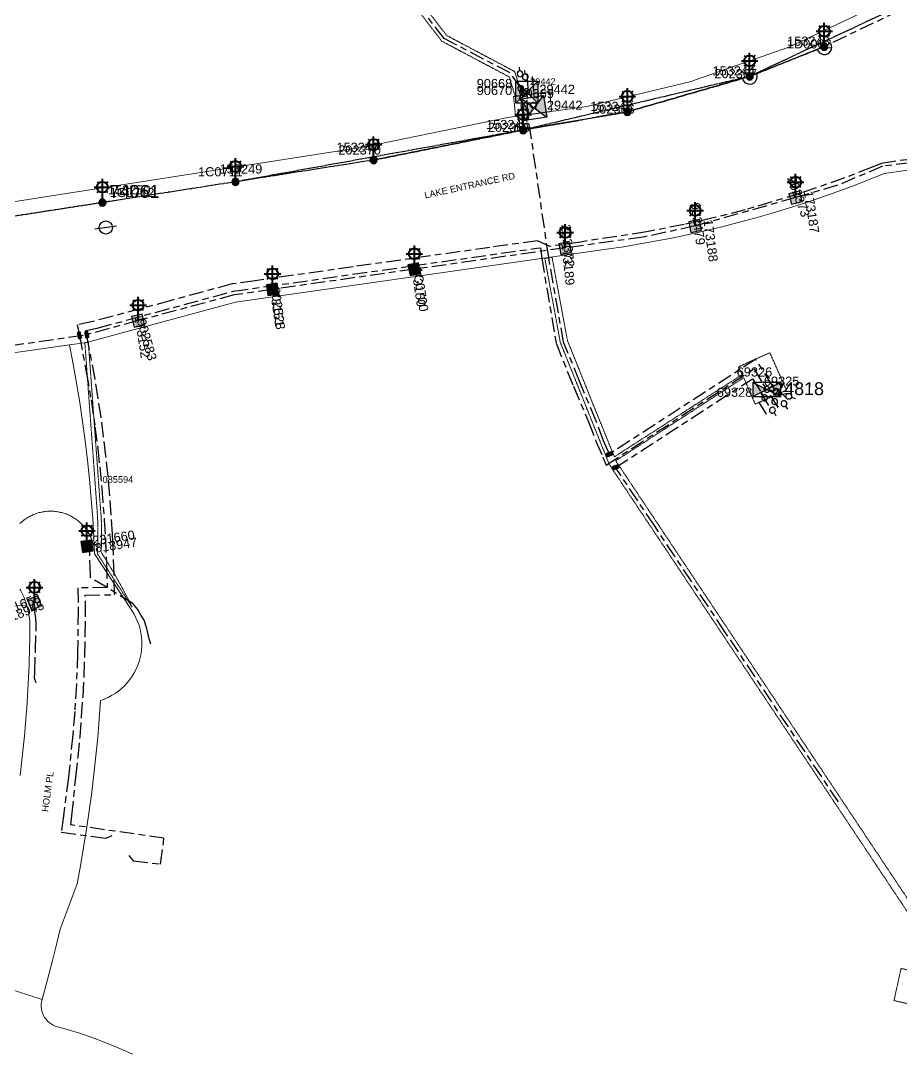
# Model space of a CAD drawing. Header units: metres. Extents: x 299834 to 302538, y 6172833 to 6174390.
# Drawn here: x 301604.3 to 301844.9, y 6173161.6 to 6173442.9 of the extents above; entities that cross this region are included whole.
import ezdxf
from ezdxf.enums import TextEntityAlignment as Align

# ---------------------------------------------------------------- set-up
doc = ezdxf.new("R2010")
doc.units = ezdxf.units.M
for name, pattern in [('Cable Exist OH', [1, 1, 0]), ('Cable Exist UG', [8.2, 4, -1.2, 1.8, -1.2]), ('HIDDEN', [0.375, 0.25, -0.125]), ('HIDDEN2', [0.1875, 0.125, -0.0625])]:
    doc.linetypes.add(name, pattern=pattern)
doc.layers.get('0').update_dxf_attribs({"color": 6})
for name, color, linetype, lineweight in [('Cadastre Land Parcels_SP_EXT', 9, 'Continuous', 5), ('Cadastre Other Property_SP_EXT', 9, 'HIDDEN', 5), ('Cadastre Roads_SP_EXT', 9, 'Continuous', 5)]:
    doc.layers.add(name, color=color, linetype=linetype, lineweight=lineweight)
for name, color, linetype in [('Equip_HV_EXT', 7, 'Continuous'), ('Equip_LV_EXT', 7, 'Continuous'), ('Equip_SP_HV_EXT', 7, 'Continuous'), ('Equip_SP_SL_EXT', 7, 'Continuous'), ('Mains_HV_EXT', 7, 'Continuous'), ('Mains_SL_EXT', 7, 'Continuous'), ('Mains_TR_EXT', 7, 'Continuous'), ('Sub_SP_EXT', 7, 'Continuous'), ('SupportsOH_SP_TR_HV_LV_SL_EXT', 7, 'Continuous'), ('SupportsUG_SP_LV_SL_EXT', 7, 'Continuous')]:
    doc.layers.add(name, color=color, linetype=linetype)
doc.styles.add('COLUMN_LABEL', font='arial.ttf')
doc.styles.add('HVSW_LABEL', font='arial.ttf')
doc.styles.add('iecARIAL', font='arial.ttf', dxfattribs={"height": 2})
doc.styles.add('POLE_LABEL', font='arial.ttf')
doc.styles.get("Standard").update_dxf_attribs({"font": 'arial.ttf'})
doc.styles.add('SWITCH_LABEL', font='arial.ttf', dxfattribs={"height": 2.5})

# ---------------------------------------------------------------- blocks, each defined once
blk = doc.blocks.new('SUB_PADMOUNT_EXT')
for points in [[(0, 0), (-3.84, 1.92), (-3.84, -1.92)], [(0, 0), (3.84, 1.92), (3.84, -1.92)]]:
    blk.add_hatch(color=256).paths.add_polyline_path(points)
for p, q in [((3.84, 1.92), (-3.84, -1.92)), ((-3.84, 1.92), (3.84, -1.92))]:
    blk.add_line(p, q)
blk.add_lwpolyline([(-3.84, -1.92), (3.84, -1.92), (3.84, 1.92), (-3.84, 1.92)], close=True)
for tag, height, flags, p in [('ASSET_NUM', 3.5, 8, (2, 2)), ('STREET_CODE', 0.2, 9, (1.5, 0)), ('CONSTRUCTED_VOLTAGE', 0.2, 9, (1.5, -0.2)), ('OPERATING_VOLTAGE', 0.2, 9, (1.5, -0.6)), ('ORIENTATION', 0.2, 9, (1.5, -0.8)), ('OWNED_BY', 0.2, 9, (1.5, -1)), ('OPERATED_BY', 0.2, 9, (1.5, -1.2)), ('SECONDARY_VOLTAGE', 0.2, 9, (1.5, -1.6)), ('STATE', 0.2, 9, (1.5, -1.8)), ('SUBSTATION_TYPE', 0.2, 9, (1.5, -2.2)), ('NO_PHASES', 0.2, 9, (1.5, -0.4)), ('MAINTAINED_BY', 0.2, 9, (1.5, -1.4)), ('PARENT', 0.2, 9, (1.5, -2)), ('USAGE', 0.2, 9, (1.5, -2.4)), ('LEGEND', 0.2, 9, (1.5, -2.6)), ('LOCATION', 0.2, 9, (1.5, -2.8)), ('STREETNAME', 0.2, 9, (1.5, -3)), ('SUBURB', 0.2, 9, (1.5, -3.2)), ('Z', 0.2, 1, (1.5, -3.6)), ('NOTES', 0.2, 9, (1.5, -3.4))]:
    blk.add_attdef(tag, text='', height=height, dxfattribs=dict(flags=flags)).set_placement(p, align=Align.MIDDLE_LEFT)
blk = doc.blocks.new('COLUMN_EXT')
blk.add_hatch(color=256).paths.add_polyline_path([(-1.49, 1.48), (-1.49, -1.49), (1.48, -1.49), (1.48, 1.48)])
blk.add_lwpolyline([(-1.49, -1.49), (1.48, -1.49), (1.48, 1.48), (-1.49, 1.48)], close=True)
for tag, height, style, flags, p in [('ASSET_NUM', 2.5, 'COLUMN_LABEL', 8, (2, 2)), ('STRUCTURE_PLANT_NUMBER', 0.2, 'POLE_LABEL', 9, (1.81, 0.03)), ('STREET_CODE', 0.2, 'COLUMN_LABEL', 9, (1.81, -0.2))]:
    blk.add_attdef(tag, text='', height=height, dxfattribs=dict(style=style, flags=flags)).set_placement(p, align=Align.MIDDLE_LEFT)
at = {"flags": 1}
blk.add_attdef('Z', (1.81, -2.35), '', height=0.2, dxfattribs=at)
at = {"flags": 9}
for tag, p in [('COLUMN_TYPE', (1.81, -0.4)), ('OWNED_BY', (1.81, -0.6)), ('STATE', (1.81, -0.8)), ('USAGE', (1.81, -1)), ('STREETNAME', (1.81, -1.6)), ('SUBURB', (1.81, -1.8)), ('LEGEND', (1.81, -1.2)), ('LOCATION', (1.81, -1.4)), ('NOTES', (1.81, -2))]:
    blk.add_attdef(tag, text='', height=0.2, dxfattribs=at).set_placement(p, align=Align.MIDDLE_LEFT)
blk = doc.blocks.new('SL_LANTERN_EXT')
at = {"lineweight": 40}
for p, q in [((-1.46, 5.68), (-1.06, 5.28)), ((0, 1.97), (0, 6.47)), ((1.46, 5.68), (1.06, 5.28)), ((-2.25, 4.22), (2.25, 4.22)), ((-1.46, 2.76), (-1.06, 3.16)), ((1.46, 2.76), (1.06, 3.16)), ((0, 0), (0, 2.72))]:
    blk.add_line(p, q, dxfattribs=at)
blk.add_circle((0, 4.22), 1.5, dxfattribs=at)
at = {"style": 'iecARIAL', "flags": 8}
blk.add_attdef('ASSET_NUM', (1.5, 1.5), '', height=2.5, dxfattribs=at)
for tag, p, height, flags in [('OPERATING_VOLTAGE', (0.98, -1.65), 0.2, 9), ('ORIENTATION', (0.98, -1.85), 0.2, 9), ('OWNED_BY', (0.98, -2.05), 0.2, 9), ('STATE', (0.98, -2.25), 0.2, 9), ('CONSTRUCTED_VOLTAGE', (0.98, -0.65), 0.2, 9), ('CONTROL_TYPE', (0.98, -0.85), 0.2, 9), ('LANTERN_PURPOSE', (0.98, -1.05), 0.2, 9), ('LANTERN_TYPE', (0.98, -1.25), 0.2, 9), ('NO_PHASES', (0.98, -1.45), 0.2, 9), ('USAGE', (0.98, -2.45), 0.2, 9), ('CEXIST', (0.98, -2.65), 0.2, 9), ('CNEW', (0.98, -2.85), 0.2, 9), ('LNUMBER', (2.18, -3.25), 2.5, 8), ('CNUMBER', (0.98, -3.05), 0.2, 9), ('CREMOVE', (0.98, -3.25), 0.2, 9), ('CREPLACE', (0.98, -3.45), 0.2, 9), ('LKINGHEIGHT', (0.98, -3.65), 0.2, 9), ('LBRACKET', (0.98, -3.85), 0.2, 9), ('LBRACKETVOCAB', (0.98, -4.05), 0.2, 9), ('LCATEGORY', (0.98, -4.25), 0.2, 9), ('LCHARGE1', (0.98, -4.45), 0.2, 9), ('LCHARGE1PERCENT', (0.98, -4.65), 0.2, 9), ('LCHARGE2', (0.98, -4.85), 0.2, 9), ('LCHARGE2PERCENT', (0.98, -5.05), 0.2, 9), ('LCHARGE3', (0.98, -5.25), 0.2, 9), ('LCHARGE3PERCENT', (0.98, -5.45), 0.2, 9), ('LEXIST', (0.98, -5.65), 0.2, 9), ('LLAMP', (0.98, -5.85), 0.2, 9), ('LLAMPVOCAB', (0.98, -6.05), 0.2, 9), ('LMAST', (0.98, -6.25), 0.2, 9), ('LMASTVOCAB', (0.98, -6.45), 0.2, 9), ('LNEW', (0.98, -6.65), 0.2, 9), ('LANTNUMBER', (0.98, -6.85), 0.2, 9), ('LOUTREACH', (0.98, -7.25), 0.2, 9), ('LOUTREACHVOCAB', (0.98, -7.45), 0.2, 9), ('LRATECODE', (0.98, -7.65), 0.2, 9), ('LREMOVE', (0.98, -7.85), 0.2, 9), ('LREPLACE', (0.98, -8.05), 0.2, 9), ('LTYPE', (0.98, -8.25), 0.2, 9), ('LTYPEVOCAB', (0.98, -8.45), 0.2, 9), ('STREETNAME', (0.98, -9.25), 0.2, 9), ('SUBURB', (0.98, -9.45), 0.2, 1), ('LEGEND', (0.98, -8.65), 0.2, 9), ('LOCATION', (0.98, -8.85), 0.2, 9), ('NOTES', (0.98, -9.05), 0.2, 9)]:
    blk.add_attdef(tag, p, '', height=height, dxfattribs=dict(flags=flags))
blk = doc.blocks.new('POLE_EXT')
blk.add_hatch(color=256).paths.add_polyline_path([(-1, 0, 1), (1, 0, 1)])
blk.add_lwpolyline([(-1, 0, 1), (1, 0, 1)], format="xyb", close=True)
for tag, height, flags, p in [('pNumber', 2.5, 8, (-17.84, 2.07)), ('OWNED_BY', 0.2, 9, (1.35, -0.4)), ('SPECIAL_USE', 0.2, 9, (1.35, -0.8)), ('STATE', 0.2, 9, (1.35, -1)), ('cLV', 0.2, 9, (1.35, -1.4)), ('hDepth', 0.2, 9, (1.35, -1.6)), ('hDia', 0.2, 9, (1.35, -1.8)), ('cHV', 0.2, 9, (1.35, -2)), ('PARENT', 0.2, 9, (1.35, -0.6)), ('USAGE', 0.2, 9, (1.35, -1.2)), ('LBRACKET', 0.2, 9, (1.35, -2.2)), ('LExisting', 0.2, 9, (1.35, -2.4)), ('LANTNUMBER', 0.2, 9, (1.35, -2.6)), ('LOther', 0.2, 9, (1.35, -2.8)), ('cLinedev', 0.2, 9, (1.35, -3.4)), ('pExisting', 0.2, 9, (1.35, -3.8)), ('pFooting', 0.2, 9, (1.35, -4.4)), ('pNew', 0.2, 9, (1.35, -4.6)), ('pRelocate', 0.2, 9, (1.35, -5)), ('pRemove', 0.2, 9, (1.35, -5.2)), ('pReplace', 0.2, 9, (1.35, -5.4)), ('pStay', 0.2, 9, (1.35, -5.6)), ('LRemove', 0.2, 9, (1.35, -3)), ('LEGEND', 0.2, 9, (1.35, -3.2)), ('LOCATION', 0.2, 9, (1.35, -3.6)), ('PFNUMBER', 0.2, 9, (1.35, -4)), ('NEWPFNUMBER', 0.2, 9, (1.35, -4.2)), ('pType', 0.2, 9, (1.35, -5.8)), ('cspan', 0.2, 9, (1.35, -6)), ('STREETNAME', 0.2, 9, (1.35, -6.2)), ('SUBURB', 0.2, 9, (1.35, -6.4)), ('OPERATED_BY', 0.2, 9, (1.36, -7.01)), ('NOTES', 0.2, 9, (1.35, -6.6)), ('MAINTAINED_BY', 0.2, 9, (1.36, -6.81))]:
    blk.add_attdef(tag, text='', height=height, dxfattribs=dict(flags=flags)).set_placement(p, align=Align.MIDDLE_LEFT)
at = {"style": 'POLE_LABEL'}
for tag, height, flags, p in [('ASSET_NUM', 2.5, 8, (2, 2)), ('STRUCTURE_PLANT_NUMBER', 0.2, 9, (1.35, 0.03)), ('STREET_CODE', 0.2, 9, (1.35, -0.2))]:
    blk.add_attdef(tag, text='', height=height, dxfattribs=dict(at, flags=flags)).set_placement(p, align=Align.MIDDLE_LEFT)
at = {"flags": 1}
blk.add_attdef('Z', (1.35, -7.33), '', height=0.2, dxfattribs=at)
blk = doc.blocks.new('HV_STJ_EXT')
h = blk.add_hatch(color=256)
edge = h.paths.add_edge_path()
edge.add_ellipse((-0.59, 0.13), major_axis=(0.226, 0.226), ratio=1, start_angle=45, end_angle=135)
edge.add_line((-0.91, 0.13), (-0.91, -0.13))
edge.add_ellipse((-0.59, -0.13), major_axis=(0.226, 0.226), ratio=1, start_angle=135, end_angle=225)
edge.add_line((-0.59, -0.45), (0.59, -0.45))
edge.add_ellipse((0.59, -0.13), major_axis=(-0.226, 0.226), ratio=1, start_angle=135, end_angle=225)
edge.add_line((0.91, -0.13), (0.91, 0.13))
edge.add_ellipse((0.59, 0.13), major_axis=(-0.226, 0.226), ratio=1, start_angle=225, end_angle=315)
edge.add_line((0.59, 0.45), (-0.59, 0.45))
blk.add_lwpolyline([(-0.91, 0.13), (-0.91, -0.13, 0.414214), (-0.59, -0.45), (0.59, -0.45, 0.414214), (0.91, -0.13), (0.91, 0.13, 0.414214), (0.59, 0.45), (-0.59, 0.45, 0.414214)], format="xyb", close=True)
for tag, flags, p in [('ORIENTATION', 9, (1.5, 0)), ('Z', 1, (1.5, -0.8)), ('USAGE', 9, (1.5, -0.2)), ('LEGEND', 9, (1.5, -0.4)), ('NOTES', 9, (1.5, -0.6))]:
    blk.add_attdef(tag, text='', height=0.2, dxfattribs=dict(flags=flags)).set_placement(p, align=Align.MIDDLE_LEFT)
blk = doc.blocks.new('LV_UG_DFUSE_CLOSED_EXT')
for points in [[(1, 0), (0, 0)], [(5.04, 0.73), (2.16, -0.72)], [(5.05, -0.71), (2.16, 0.72)], [(6.2, 0.01), (7.2, 0.01)]]:
    blk.add_lwpolyline(points)
for centre in [(1.8, 0), (5.4, 0.01)]:
    blk.add_circle(centre, 0.8)
at = {"flags": 9}
for tag, p in [('ACTUAL_STATUS', (0, 0)), ('CONSTRUCTED_VOLTAGE', (0, -0.2)), ('OPERATING_VOLTAGE', (0, -0.6)), ('ORIENTATION', (0, -0.8)), ('STATE', (0, -1)), ('SWITCH_TYPE', (0, -1.2)), ('NO_PHASES', (0, -0.4)), ('USAGE', (0, -1.4)), ('NOTES', (0, -1.6))]:
    blk.add_attdef(tag, text='', height=0.2, dxfattribs=at).set_placement(p, align=Align.MIDDLE_LEFT)
at = {"flags": 1}
blk.add_attdef('Z', (0, 0), '', height=0.2, dxfattribs=at)
blk = doc.blocks.new('HV_ABS_CLOSED_EXT')
blk.add_line((-3, 6.87), (3, 6.87))
blk.add_circle((0, 6.87), 1.8)
at = {"style": 'HVSW_LABEL'}
for tag, height, flags, p in [('ASSET_NUM', 3.5, 8, (2, 2)), ('STREET_CODE', 0.2, 9, (0, -0.2))]:
    blk.add_attdef(tag, text='', height=height, dxfattribs=dict(at, flags=flags)).set_placement(p, align=Align.MIDDLE_LEFT)
at = {"flags": 1}
blk.add_attdef('Z', (0, 0), '', height=0.2, dxfattribs=at)
at = {"flags": 9}
for tag, p in [('ACTUAL_STATUS', (0, -0.4)), ('CONSTRUCTED_VOLTAGE', (0, -0.6)), ('OPERATING_VOLTAGE', (0, -1)), ('ORIENTATION', (0, -1.2)), ('OWNED_BY', (0, -1.4)), ('STATE', (0, -1.6)), ('SWITCH_TYPE', (0, -1.8)), ('STREETNAME', (0, -2.6)), ('SUBURB', (0, -2.8)), ('NO_PHASES', (0, -0.8)), ('USAGE', (0, -2)), ('LEGEND', (0, -2.2)), ('LOCATION', (0, -2.4)), ('NOTES', (0, -3))]:
    blk.add_attdef(tag, text='', height=0.2, dxfattribs=at).set_placement(p, align=Align.MIDDLE_LEFT)
blk = doc.blocks.new('SWG_HOLEC_SU_EXT')
blk.add_line((1.8, -2), (5.8, -2))
for points in [[(1, 0), (0, 0)], [(6.6, 0), (7.6, 0)]]:
    blk.add_lwpolyline(points)
for points in [[(1.8, -0.8, 1), (1.8, 0.8, 1)], [(5.8, -0.8, 1), (5.8, 0.8, 1)]]:
    blk.add_lwpolyline(points, format="xyb", close=True)
at = {"style": 'SWITCH_LABEL', "flags": 8}
blk.add_attdef('ASSET_NUM', text='', height=2.5, rotation=179.9544, dxfattribs=at).set_placement((-2.4, 0), align=Align.MIDDLE_LEFT)
at = {"flags": 1}
blk.add_attdef('Z', (0, 0), '', height=0.2, dxfattribs=at)
at = {"flags": 9}
for tag, p in [('ACTUAL_STATUS', (0, -0.4)), ('CONSTRUCTED_VOLTAGE', (0, -0.6)), ('OPERATING_VOLTAGE', (0, -1)), ('ORIENTATION', (0, -1.2)), ('OWNED_BY', (0, -1.4)), ('STATE', (0, -1.8)), ('SWITCH_TYPE', (0, -2)), ('STREETNAME', (0, -2.6)), ('SUBURB', (0, -2.8)), ('NO_PHASES', (0, -0.8)), ('PARENT', (0, -1.6)), ('USAGE', (0, -2.2)), ('LOCATION', (0, -2.4)), ('NOTES', (0, -3))]:
    blk.add_attdef(tag, text='', height=0.2, dxfattribs=at).set_placement(p, align=Align.MIDDLE_LEFT)
at = {"style": 'SWITCH_LABEL', "flags": 9}
blk.add_attdef('STREET_CODE', text='', height=0.2, dxfattribs=at).set_placement((0, -0.2), align=Align.MIDDLE_LEFT)
blk = doc.blocks.new('SWITCHING_STATION_EXT')
blk.add_hatch(color=256).paths.add_polyline_path([(-3, 3), (-3, -3), (0, 0)])
h = blk.add_hatch(color=256)
h.paths.add_polyline_path([(0, 0), (3, -3), (3, 3)])
h.paths.add_polyline_path([(3.59, -1.15), (4.63, -1.15), (4.63, -0.85), (3.59, -0.85)], flags=9)
h.paths.add_polyline_path([(3.59, -0.95), (4.83, -0.95), (4.83, -0.65), (3.59, -0.65)], flags=9)
h.paths.add_polyline_path([(3.59, -0.75), (4.63, -0.75), (4.63, -0.45), (3.59, -0.45)], flags=9)
h.paths.add_polyline_path([(3.59, -0.55), (4.83, -0.55), (4.83, -0.25), (3.59, -0.25)], flags=9)
h.paths.add_polyline_path([(3.59, -0.35), (5.69, -0.35), (5.69, -0.05), (3.59, -0.05)], flags=9)
for p, q in [((-3, 3), (3, -3)), ((-3, -3), (3, 3)), ((-2.4, 2.33), (-2.4, 2.33, 0)), ((2.33, 2.33), (2.33, 2.33, 0))]:
    blk.add_line(p, q)
blk.add_lwpolyline([(-3, 3), (3, 3), (3, -3), (-3, -3)], close=True)
for tag, height, flags, p in [('ASSET_NUM', 2.5, 8, (3.46, 2)), ('STREET_CODE', 0.2, 9, (1.5, 0)), ('CONSTRUCTED_VOLTAGE', 0.2, 9, (1.5, -0.2)), ('OPERATING_VOLTAGE', 0.2, 9, (1.5, -0.6)), ('OPERATED_BY', 0.2, 9, (1.5, -0.8)), ('ORIENTATION', 0.2, 9, (1.5, -1.2)), ('OWNED_BY', 0.2, 9, (1.5, -1.4)), ('STATE', 0.2, 9, (1.5, -1.6)), ('SITE_TYPE', 0.2, 9, (1.5, -2.6)), ('STREETNAME', 0.2, 9, (1.5, -2.8)), ('NO_PHASES', 0.2, 9, (1.5, -0.4)), ('MAINTAINED_BY', 0.2, 9, (1.5, -1)), ('PARENT', 0.2, 9, (1.5, -1.8)), ('USAGE', 0.2, 9, (1.5, -2)), ('LEGEND', 0.2, 9, (1.5, -2.2)), ('LOCATION', 0.2, 9, (1.5, -2.4)), ('SUBURB', 0.2, 9, (1.5, -3)), ('Z', 0.2, 1, (1.5, -3.4)), ('NOTES', 0.2, 9, (1.5, -3.2))]:
    blk.add_attdef(tag, text='', height=height, dxfattribs=dict(flags=flags)).set_placement(p, align=Align.MIDDLE_LEFT)

msp = doc.modelspace()

# ---------------------------------------------------------------- linework, layer by layer
at = {"layer": 'Cadastre Land Parcels_SP_EXT', "linetype": 'Continuous'}
for points in [[(301590, 6173391.53), (301698.33, 6173408.4), (301698.33, 6173408.4), (301737.41, 6173416.44), (301758.96, 6173419.45), (301787.1, 6173426.18), (301814.2, 6173435.67), (301840.04, 6173447.83), (301865.27, 6173461.06), (301888.65, 6173477.45), (301910.9, 6173495.41), (301947.76, 6173529.82), (301948.05, 6173530.09), (301967.68, 6173544.52), (301979.56, 6173553.21), (301989.82, 6173563.17), (301935.21, 6173601.76), (301778.58, 6173712.27), (301663.17, 6173686.83), (301644.78, 6173682.68), (301622.26, 6173677.6), (301599.79, 6173672.53)], [(301860.97, 6173404.07), (301840.23, 6173401.12), (301835.94, 6173399.39), (301831.61, 6173397.72), (301827.26, 6173396.11), (301822.89, 6173394.57), (301818.5, 6173393.09), (301814.09, 6173391.68), (301809.66, 6173390.34), (301805.2, 6173389.05), (301800.73, 6173387.84), (301796.24, 6173386.68), (301791.74, 6173385.6), (301787.22, 6173384.58), (301782.68, 6173383.62), (301778.13, 6173382.74), (301773.57, 6173381.91), (301769, 6173381.16), (301764.42, 6173380.48), (301662.98, 6173366.05), (301622.31, 6173354.98), (301617.7, 6173354.32), (301618.7, 6173349.1), (301619.62, 6173343.87), (301620.47, 6173338.63), (301621.25, 6173333.38), (301621.96, 6173328.11), (301622.58, 6173322.83), (301623.14, 6173317.55), (301623.62, 6173312.25), (301624.03, 6173306.95), (301624.36, 6173301.65), (301624.53, 6173297.24), (301634.74, 6173281.75), (301635.32, 6173280.8), (301635.83, 6173279.82), (301636.28, 6173278.79), (301636.66, 6173277.75), (301636.96, 6173276.67), (301637.19, 6173275.58), (301637.34, 6173274.48), (301637.43, 6173273.37), (301637.43, 6173272.25), (301637.36, 6173271.14), (301637.21, 6173270.04), (301636.99, 6173268.94), (301636.69, 6173267.87), (301636.32, 6173266.82), (301635.88, 6173265.79), (301635.37, 6173264.8), (301634.79, 6173263.85), (301634.16, 6173262.93), (301633.46, 6173262.07), (301632.7, 6173261.25), (301631.89, 6173260.48), (301631.03, 6173259.78), (301630.12, 6173259.13), (301629.17, 6173258.54), (301628.19, 6173258.03), (301627.17, 6173257.58), (301626.12, 6173257.2), (301625.78, 6173252.16), (301625.37, 6173247.12), (301624.89, 6173242.1), (301624.36, 6173237.08), (301623.75, 6173232.06), (301623.07, 6173227.05), (301622.34, 6173222.05), (301621.53, 6173217.06), (301620.65, 6173212.09), (301619.72, 6173207.12), (301615.15, 6173194.74), (301614.25, 6173190.93), (301612.96, 6173185.78), (301611.6, 6173180.64), (301610.17, 6173175.52), (301610.02, 6173174.9), (301609.95, 6173174.27), (301609.94, 6173173.64), (301610, 6173173.01), (301610.12, 6173172.38), (301610.31, 6173171.78), (301610.56, 6173171.19), (301610.87, 6173170.64), (301611.25, 6173170.13), (301611.67, 6173169.65), (301612.14, 6173169.22), (301612.65, 6173168.85), (301613.19, 6173168.53), (301613.77, 6173168.27), (301614.38, 6173168.07), (301617.38, 6173167.22), (301620.36, 6173166.3), (301623.33, 6173165.3), (301626.27, 6173164.24), (301629.18, 6173163.1), (301632.07, 6173161.89), (301634.92, 6173160.62)], [(301604.09, 6173305.51), (301604.32, 6173305.72), (301604.55, 6173305.93), (301604.78, 6173306.13), (301605.02, 6173306.32), (301605.27, 6173306.51), (301605.52, 6173306.69), (301605.77, 6173306.87), (301606.03, 6173307.04), (301606.29, 6173307.2), (301606.56, 6173307.36), (301606.83, 6173307.5), (301607.11, 6173307.65), (301607.39, 6173307.78), (301607.67, 6173307.91), (301607.95, 6173308.03), (301608.24, 6173308.14), (301608.53, 6173308.25), (301608.82, 6173308.34), (301609.12, 6173308.43), (301609.42, 6173308.52), (301609.72, 6173308.59), (301610.02, 6173308.66), (301610.32, 6173308.72), (301610.63, 6173308.77), (301610.93, 6173308.81), (301611.24, 6173308.85), (301611.55, 6173308.88), (301611.86, 6173308.9), (301612.17, 6173308.91), (301612.48, 6173308.92), (301612.79, 6173308.91), (301613.1, 6173308.9), (301613.4, 6173308.88), (301613.71, 6173308.85), (301614.02, 6173308.82), (301614.33, 6173308.78), (301614.63, 6173308.72), (301614.93, 6173308.66), (301615.24, 6173308.6), (301615.54, 6173308.52), (301615.83, 6173308.44), (301616.13, 6173308.35), (301616.42, 6173308.25), (301616.72, 6173308.15), (301617, 6173308.04), (301617.29, 6173307.92), (301617.57, 6173307.79), (301617.85, 6173307.66), (301618.12, 6173307.52), (301618.4, 6173307.37), (301618.66, 6173307.21), (301618.93, 6173307.05), (301619.19, 6173306.88), (301619.44, 6173306.71), (301619.69, 6173306.52), (301619.94, 6173306.34), (301620.18, 6173306.14), (301620.41, 6173305.94), (301620.64, 6173305.74), (301620.87, 6173305.52), (301621.09, 6173305.31), (301621.3, 6173305.08), (301621.51, 6173304.85), (301621.71, 6173304.62), (301621.91, 6173304.38), (301622.1, 6173304.13), (301622.28, 6173303.89), (301622.46, 6173303.63), (301622.63, 6173303.37), (301622.79, 6173303.11), (301622.95, 6173302.84), (301623.1, 6173302.57), (301623.24, 6173302.3), (301623.38, 6173302.02), (301623.51, 6173301.74), (301623.63, 6173301.46), (301623.74, 6173301.17), (301623.85, 6173300.88), (301623.95, 6173300.58), (301624.04, 6173300.29), (301624.12, 6173299.99), (301624.2, 6173299.69), (301624.27, 6173299.39), (301624.33, 6173299.09), (301624.38, 6173298.78), (301624.43, 6173298.48), (301624.46, 6173298.17), (301624.49, 6173297.86), (301624.53, 6173297.24), (301624.36, 6173301.65), (301624.03, 6173306.95), (301623.62, 6173312.25), (301623.14, 6173317.55), (301622.58, 6173322.83), (301621.96, 6173328.11), (301621.25, 6173333.38), (301620.47, 6173338.63), (301619.62, 6173343.87), (301618.7, 6173349.1), (301618.7, 6173349.1), (301617.7, 6173354.32), (301561.28, 6173346.36)], [(301545.66, 6173279.42), (301606, 6173283.2), (301605.88, 6173283.58), (301605.76, 6173283.97), (301605.62, 6173284.35), (301605.48, 6173284.73), (301605.34, 6173285.1), (301605.18, 6173285.48), (301605.02, 6173285.85), (301604.86, 6173286.22), (301604.68, 6173286.58), (301604.5, 6173286.94), (301604.31, 6173287.3), (301604.12, 6173287.65)], [(301604.18, 6173236.73), (301604.39, 6173238.4), (301604.58, 6173240.07), (301604.76, 6173241.74), (301604.94, 6173243.41), (301605.11, 6173245.08), (301605.27, 6173246.76), (301605.43, 6173248.43), (301605.57, 6173250.1), (301605.71, 6173251.78), (301605.84, 6173253.45), (301605.97, 6173255.13), (301606.08, 6173256.81), (301606.19, 6173258.48), (301606.29, 6173260.16), (301606.38, 6173261.84), (301606.47, 6173263.52), (301606.54, 6173265.2), (301606.61, 6173266.88), (301606.67, 6173268.56), (301606.73, 6173270.23), (301606.77, 6173271.91), (301606.81, 6173273.59), (301606.84, 6173275.27), (301606.86, 6173276.96), (301606.86, 6173277.35), (301606.85, 6173277.75), (301606.84, 6173278.14), (301606.82, 6173278.54), (301606.79, 6173278.93), (301606.75, 6173279.32), (301606.71, 6173279.72), (301606.66, 6173280.11), (301606.6, 6173280.5), (301606.54, 6173280.89), (301606.47, 6173281.28), (301606.39, 6173281.66), (301606.3, 6173282.05), (301606.21, 6173282.43), (301606.1, 6173282.82), (301606, 6173283.2), (301545.66, 6173279.42)]]:
    msp.add_lwpolyline(points, dxfattribs=at)
at = {"layer": 'Cadastre Other Property_SP_EXT', "linetype": 'HIDDEN2'}
for points in [[(301714.55, 6173576.7), (301712.62, 6173577.17), (301711.82, 6173569.33), (301707.93, 6173555.19), (301697.54, 6173503.89), (301679.81, 6173491.33), (301679.56, 6173488.6), (301719.43, 6173437.27), (301737.83, 6173427.52), (301739.41, 6173422.3), (301741.43, 6173422.49), (301739.27, 6173429.01), (301720.75, 6173438.83), (301681.63, 6173489.19), (301681.73, 6173490.23), (301699.35, 6173502.71), (301709.87, 6173554.73), (301713.83, 6173569.05), (301714.55, 6173576.7)], [(301739.55, 6173416.74), (301749.39, 6173418.12), (301748.9, 6173423.52), (301738.99, 6173422.15), (301739.55, 6173416.74)]]:
    msp.add_lwpolyline(points, close=True, dxfattribs=at)
for points in [[(301861.91, 6173180.11), (301766.9, 6173322.69), (301801.86, 6173345.38), (301804.99, 6173338.15), (301813.56, 6173341.95), (301809.01, 6173352.18), (301800.45, 6173348.38), (301801.41, 6173346.2), (301766.53, 6173323.77), (301760.89, 6173337.65), (301753.7, 6173355.56), (301749.53, 6173378.1), (301749.51, 6173378.3), (301747.53, 6173377.96), (301751.75, 6173355.05), (301765.15, 6173321.66), (301859.76, 6173179.72)], [(301848.72, 6173183.15), (301844.85, 6173184), (301842.92, 6173175.23), (301847.02, 6173174.33)]]:
    msp.add_lwpolyline(points, dxfattribs=at)
msp.add_lwpolyline([(301622.8, 6173355.14), (301622.49, 6173355.05), (301621.86, 6173354.96), (301625.22, 6173309.03), (301625.22, 6173309.03, -0.034662), (301625.27, 6173297.31), (301625.27, 6173297.31), (301634.79, 6173282.68), (301634.79, 6173282.68, 0.028608), (301626.3, 6173297.73), (301626.3, 6173297.73, 0.038095), (301626.13, 6173309.72), (301626.13, 6173309.72), (301622.8, 6173355.14)], format="xyb", close=True, dxfattribs=at)
at = {"layer": 'Cadastre Roads_SP_EXT', "linetype": 'Continuous'}
for points in [[(301967.68, 6173544.52), (301948.05, 6173530.09), (301947.76, 6173529.82), (301910.9, 6173495.41), (301888.65, 6173477.45), (301865.27, 6173461.06), (301840.04, 6173447.83), (301814.2, 6173435.67), (301787.1, 6173426.18), (301758.96, 6173419.45), (301737.41, 6173416.44), (301698.33, 6173408.4), (301590, 6173391.53)], [(301561.28, 6173346.36), (301617.7, 6173354.32), (301622.31, 6173354.98), (301662.98, 6173366.05), (301764.42, 6173380.48), (301769, 6173381.16), (301773.57, 6173381.91), (301778.13, 6173382.74), (301782.68, 6173383.62), (301787.22, 6173384.58), (301791.74, 6173385.6), (301796.24, 6173386.68), (301800.73, 6173387.84), (301805.2, 6173389.05), (301809.66, 6173390.34), (301814.09, 6173391.68), (301818.5, 6173393.09), (301822.89, 6173394.57), (301827.26, 6173396.11), (301831.61, 6173397.72), (301835.94, 6173399.39), (301840.23, 6173401.12), (301860.97, 6173404.07)], [(301600.13, 6173178.79), (301610.17, 6173175.52), (301611.6, 6173180.64), (301611.6, 6173180.64), (301612.96, 6173185.78), (301614.25, 6173190.93), (301615.15, 6173194.74), (301619.72, 6173207.12), (301620.65, 6173212.09), (301621.53, 6173217.06), (301622.34, 6173222.05), (301623.07, 6173227.05), (301623.75, 6173232.06), (301624.36, 6173237.08), (301624.89, 6173242.1), (301625.37, 6173247.12), (301625.78, 6173252.16), (301626.12, 6173257.2), (301627.17, 6173257.58), (301628.19, 6173258.03), (301629.17, 6173258.54), (301630.12, 6173259.13), (301631.03, 6173259.78), (301631.89, 6173260.48), (301632.7, 6173261.25), (301633.46, 6173262.07), (301634.16, 6173262.93), (301634.79, 6173263.85), (301635.37, 6173264.8), (301635.88, 6173265.79), (301636.32, 6173266.82), (301636.69, 6173267.87), (301636.99, 6173268.94), (301637.21, 6173270.04), (301637.36, 6173271.14), (301637.43, 6173272.25), (301637.43, 6173273.37), (301637.34, 6173274.48), (301637.19, 6173275.58), (301636.96, 6173276.67), (301636.66, 6173277.75), (301636.28, 6173278.79), (301635.83, 6173279.82), (301635.32, 6173280.8), (301634.74, 6173281.75), (301624.53, 6173297.24), (301624.49, 6173297.86), (301624.46, 6173298.17), (301624.43, 6173298.48), (301624.38, 6173298.78), (301624.33, 6173299.09), (301624.27, 6173299.39), (301624.2, 6173299.69), (301624.12, 6173299.99), (301624.04, 6173300.29), (301623.95, 6173300.58), (301623.85, 6173300.88), (301623.74, 6173301.17), (301623.63, 6173301.46), (301623.51, 6173301.74), (301623.38, 6173302.02), (301623.24, 6173302.3), (301623.1, 6173302.57), (301622.95, 6173302.84), (301622.79, 6173303.11), (301622.63, 6173303.37), (301622.46, 6173303.63), (301622.28, 6173303.89), (301622.1, 6173304.13), (301621.91, 6173304.38), (301621.71, 6173304.62), (301621.51, 6173304.85), (301621.3, 6173305.08), (301621.09, 6173305.31), (301620.87, 6173305.52), (301620.64, 6173305.74), (301620.41, 6173305.94), (301620.18, 6173306.14), (301619.94, 6173306.34), (301619.69, 6173306.52), (301619.44, 6173306.71), (301619.19, 6173306.88), (301618.93, 6173307.05), (301618.66, 6173307.21), (301618.4, 6173307.37), (301618.12, 6173307.52), (301617.85, 6173307.66), (301617.57, 6173307.79), (301617.29, 6173307.92), (301617, 6173308.04), (301616.72, 6173308.15), (301616.42, 6173308.25), (301616.13, 6173308.35), (301615.83, 6173308.44), (301615.54, 6173308.52), (301615.24, 6173308.6), (301614.93, 6173308.66), (301614.63, 6173308.72), (301614.33, 6173308.78), (301614.02, 6173308.82), (301613.71, 6173308.85), (301613.4, 6173308.88), (301613.1, 6173308.9), (301612.79, 6173308.91), (301612.48, 6173308.92), (301612.17, 6173308.91), (301611.86, 6173308.9), (301611.55, 6173308.88), (301611.24, 6173308.85), (301610.93, 6173308.81), (301610.63, 6173308.77), (301610.32, 6173308.72), (301610.02, 6173308.66), (301609.72, 6173308.59), (301609.42, 6173308.52), (301609.12, 6173308.43), (301608.82, 6173308.34), (301608.53, 6173308.25), (301608.24, 6173308.14), (301607.95, 6173308.03), (301607.67, 6173307.91), (301607.39, 6173307.78), (301607.11, 6173307.65), (301606.83, 6173307.5), (301606.56, 6173307.36), (301606.29, 6173307.2), (301606.03, 6173307.04), (301605.77, 6173306.87), (301605.52, 6173306.69), (301605.27, 6173306.51), (301605.02, 6173306.32), (301604.78, 6173306.13), (301604.55, 6173305.93), (301604.32, 6173305.72), (301604.09, 6173305.51)], [(301604.12, 6173287.65), (301604.31, 6173287.3), (301604.5, 6173286.94), (301604.68, 6173286.58), (301604.86, 6173286.22), (301605.02, 6173285.85), (301605.18, 6173285.48), (301605.34, 6173285.1), (301605.48, 6173284.73), (301605.62, 6173284.35), (301605.76, 6173283.97), (301605.88, 6173283.58), (301606, 6173283.2), (301606.1, 6173282.82), (301606.21, 6173282.43), (301606.3, 6173282.05), (301606.39, 6173281.66), (301606.47, 6173281.28), (301606.54, 6173280.89), (301606.6, 6173280.5), (301606.66, 6173280.11), (301606.71, 6173279.72), (301606.75, 6173279.32), (301606.79, 6173278.93), (301606.82, 6173278.54), (301606.84, 6173278.14), (301606.85, 6173277.75), (301606.86, 6173277.35), (301606.86, 6173276.96), (301606.84, 6173275.27), (301606.81, 6173273.59), (301606.77, 6173271.91), (301606.73, 6173270.23), (301606.67, 6173268.56), (301606.61, 6173266.88), (301606.54, 6173265.2), (301606.47, 6173263.52), (301606.38, 6173261.84), (301606.29, 6173260.16), (301606.19, 6173258.48), (301606.08, 6173256.81), (301605.97, 6173255.13), (301605.84, 6173253.45), (301605.71, 6173251.78), (301605.57, 6173250.1), (301605.43, 6173248.43), (301605.27, 6173246.76), (301605.11, 6173245.08), (301604.94, 6173243.41), (301604.76, 6173241.74), (301604.58, 6173240.07), (301604.39, 6173238.4), (301604.18, 6173236.73)]]:
    msp.add_lwpolyline(points, dxfattribs=at)
at = {"layer": 'Mains_HV_EXT', "linetype": 'Cable Exist UG'}
for points in [[(301742.6, 6173423.42), (301741.02, 6173424.47), (301738.03, 6173428.62), (301720.02, 6173438.04), (301680.69, 6173488.62), (301680.94, 6173490.88), (301698.42, 6173503.23), (301708.87, 6173554.92), (301712.74, 6173569.18), (301713.59, 6173576.92), (301714.44, 6173579.58), (301714.31, 6173581.91), (301713.84, 6173583.95), (301715.03, 6173589.47), (301718.62, 6173590.3), (301718.67, 6173595.44), (301716.86, 6173595.55)], [(301844.62, 6173445.72), (301823.87, 6173435.8)], [(301741.61, 6173413.03), (301740.87, 6173422.59), (301742.59, 6173423.4)], [(301765.21, 6173324.5), (301763.59, 6173328.15), (301761.55, 6173333.53), (301757.02, 6173344.4), (301752.66, 6173355.04), (301748.59, 6173378.19), (301742.91, 6173417.24), (301742.6, 6173423.4)], [(301874.77, 6173421.17), (301859.68, 6173406.82), (301839.51, 6173403.92), (301836.97, 6173402.88), (301829.41, 6173399.93), (301817.44, 6173395.76), (301802.27, 6173391.22), (301792.83, 6173388.83), (301785.64, 6173387.22), (301775.32, 6173385.2), (301757.3, 6173382.44), (301748.92, 6173381.25), (301745.55, 6173382.79), (301732.52, 6173380.95), (301695.13, 6173375.66), (301668.39, 6173371.87), (301662.11, 6173370.99), (301645.4, 6173366.45), (301624.15, 6173360.73), (301619.79, 6173359.82), (301620.38, 6173356.87)], [(301622.37, 6173357.15), (301622.16, 6173358.24), (301622.16, 6173358.24), (301625.26, 6173358.91), (301662.51, 6173369.02), (301745.31, 6173380.74), (301746.34, 6173380.89), (301746.34, 6173380.89), (301746.68, 6173378.01), (301750.61, 6173354.77), (301755.34, 6173343.02), (301759.45, 6173333.29), (301761.48, 6173328.07), (301763.39, 6173323.68), (301764.27, 6173321.52), (301804.71, 6173347.8), (301808.02, 6173342.12)], [(301620.38, 6173356.92), (301622.25, 6173346.98), (301623.56, 6173339.34), (301624.62, 6173331.96), (301625.37, 6173326.12), (301625.93, 6173321.06), (301626.51, 6173315.16), (301627.17, 6173306.59), (301627.46, 6173301.64), (301627.78, 6173294.44), (301627.96, 6173288.07), (301619.97, 6173287.95), (301620.01, 6173281.87), (301619.88, 6173270.02), (301619.54, 6173261.68), (301619.09, 6173254.23), (301618.59, 6173247.8), (301617.36, 6173236.24), (301615.99, 6173225.7), (301615.39, 6173221.23), (301627.61, 6173219.57), (301629.32, 6173220.37)], [(301633.92, 6173214.85), (301635.1, 6173213.43), (301642.54, 6173212.54), (301643.46, 6173219.57), (301618.02, 6173223.24), (301618.33, 6173225.74), (301618.33, 6173225.74), (301619.4, 6173236.18), (301620.01, 6173241.69), (301620.54, 6173247.2), (301620.99, 6173252.73), (301621.36, 6173258.26), (301621.65, 6173263.79), (301621.86, 6173269.33), (301621.98, 6173274.87), (301622.02, 6173280.42), (301621.99, 6173285.98), (301621.99, 6173285.98), (301629.98, 6173286.11), (301629.86, 6173291.71), (301629.68, 6173297.34), (301629.63, 6173298.55), (301629.62, 6173298.65), (301629.41, 6173302.62), (301629.09, 6173307.88), (301628.69, 6173313.15), (301628.22, 6173318.42), (301627.63, 6173324.01), (301627, 6173329.26), (301626.3, 6173334.5), (301625.52, 6173339.72), (301624.67, 6173344.94), (301622.5, 6173356.49), (301622.37, 6173357.15)], [(301808.2, 6173342.15), (301809.77, 6173343.18), (301805.18, 6173350.42), (301765.21, 6173324.5)], [(301766.84, 6173320.89), (301804.26, 6173345.09), (301806.61, 6173341.4), (301808.39, 6173342.18)], [(301827.73, 6173229.52), (301796.75, 6173275.99), (301777.45, 6173304.96), (301766.84, 6173320.89)]]:
    msp.add_lwpolyline(points, dxfattribs=at)
at = {"layer": 'Mains_HV_EXT', "linetype": 'Continuous'}
for points in [[(301821.99, 6173435.06, 1.096448), (301825.68, 6173436.67)], [(301801.53, 6173427.12, 1.101864), (301805.38, 6173428.44)], [(301741.41, 6173414.96, 0.430877), (301739.27, 6173412.56)]]:
    msp.add_lwpolyline(points, format="xyb", dxfattribs=at)
at = {"layer": 'Mains_HV_EXT', "linetype": 'Cable Exist OH'}
for points in [[(301823.87, 6173435.8), (301803.49, 6173427.68)], [(301803.49, 6173427.68), (301770.09, 6173418), (301741.61, 6173413.03)], [(301741.61, 6173413.03), (301700.75, 6173404.82), (301663.01, 6173398.87), (301626.65, 6173393.2)], [(301626.65, 6173393.2), (301593.39, 6173388.04), (301538.29, 6173379.29), (301489.64, 6173372.16)]]:
    msp.add_lwpolyline(points, dxfattribs=at)
at = {"layer": 'Mains_SL_EXT', "linetype": 'Cable Exist OH'}
for points in [[(301803.49, 6173427.68), (301823.87, 6173435.8)], [(301770.09, 6173418), (301803.49, 6173427.68)], [(301741.61, 6173413.03), (301770.09, 6173418)], [(301700.75, 6173404.82), (301741.61, 6173413.03)], [(301700.75, 6173404.82), (301663.01, 6173398.87)], [(301663.01, 6173398.87), (301626.65, 6173393.2)], [(301626.65, 6173393.2), (301593.39, 6173388.04)]]:
    msp.add_lwpolyline(points, dxfattribs=at)
at = {"layer": 'Mains_SL_EXT', "linetype": 'Cable Exist UG'}
for points in [[(301847.52, 6173404.06), (301839.81, 6173403.12), (301827.53, 6173397.92), (301816.03, 6173394.57)], [(301816.03, 6173394.57), (301788.6, 6173386.83)], [(301788.6, 6173386.83), (301774.37, 6173383.76), (301753.08, 6173380.83)], [(301753.08, 6173380.83), (301711.88, 6173375)], [(301711.88, 6173375), (301673.14, 6173369.51)], [(301673.14, 6173369.51), (301662.64, 6173367.97), (301636.42, 6173360.96)], [(301636.42, 6173360.96), (301621.4, 6173356.87), (301591.48, 6173352.66)], [(301639.9, 6173272.6), (301639.41, 6173274.06), (301639.41, 6173274.06), (301638.81, 6173276.84), (301638.03, 6173279.17), (301636.98, 6173280.9), (301636.34, 6173282.1), (301634.93, 6173283.74), (301623.38, 6173290.82), (301623.38, 6173290.82), (301623.37, 6173291.55), (301623.19, 6173297.14), (301623.14, 6173298.14), (301622.44, 6173299.34)], [(301608.54, 6173262.01), (301608.08, 6173263.27), (301608.08, 6173263.27), (301608.17, 6173265.07), (301608.39, 6173270.96), (301608.55, 6173276.89), (301608.56, 6173278.27), (301608.45, 6173279.64), (301608.26, 6173280.98), (301608.01, 6173282.26), (301608.12, 6173283.88)]]:
    msp.add_lwpolyline(points, dxfattribs=at)
at = {"layer": 'Mains_TR_EXT', "linetype": 'Cable Exist OH'}
for points in [[(302512.55, 6174356.69), (302537.71, 6174245.51), (302450.94, 6174215.16), (302367.08, 6174186.66), (302311.18, 6174098.61), (302254.22, 6174020.52), (302215.58, 6173919.91), (302175.45, 6173814.26), (302188.17, 6173786.36), (302131.48, 6173704.96), (302075.48, 6173636.54), (302034.35, 6173596.63), (302004.77, 6173567.46), (301937.54, 6173514.72), (301864.98, 6173456.4), (301803.49, 6173427.68), (301741.61, 6173413.03), (301663.01, 6173398.87), (301629.74, 6173393.69)], [(301629.74, 6173393.69), (301593.39, 6173388.04), (301489.64, 6173372.16), (301384.47, 6173357.64), (301262.19, 6173340.02), (301183.45, 6173326.44), (301113.68, 6173316.36), (301062.5, 6173309.86), (301010.14, 6173303.47), (300958.62, 6173297.12), (300907.32, 6173290.67), (300876.42, 6173261.87), (300824.69, 6173240.19), (300769.94, 6173216.6), (300716.03, 6173192.8), (300646.2, 6173148.05), (300608.39, 6173122.99), (300572.55, 6173086.91)]]:
    msp.add_lwpolyline(points, dxfattribs=at)

# ---------------------------------------------------------------- block references
at = {"layer": 'Equip_HV_EXT'}
ref = msp.add_blockref('SWG_HOLEC_SU_EXT', (301741.03, 6173422.58), dxfattribs=dict(at, rotation=92.86408518827781))
ref.add_attrib('ASSET_NUM', '90670', dxfattribs={"layer": '0', "height": 2.5, "style": 'SWITCH_LABEL'}).set_placement((301738.63, 6173423.83), align=Align.MIDDLE_RIGHT)
ref = msp.add_blockref('SWG_HOLEC_SU_EXT', (301742.69, 6173421.73), dxfattribs=dict(at, rotation=94.77831033737243))
ref.add_attrib('ASSET_NUM', '90669', dxfattribs={"layer": '0', "height": 2.5, "style": 'SWITCH_LABEL'}).set_placement((301740.29, 6173422.98), align=Align.MIDDLE_LEFT)
ref = msp.add_blockref('SWG_HOLEC_SU_EXT', (301741.02, 6173424.47), dxfattribs=dict(at, rotation=305.9133820978973))
ref.add_attrib('ASSET_NUM', '90668', dxfattribs={"layer": '0', "height": 2.5, "style": 'SWITCH_LABEL'}).set_placement((301738.63, 6173425.72), align=Align.MIDDLE_RIGHT)
for p, rotation in [((301620.38, 6173356.91), 280.3414098162788), ((301622.37, 6173357.15), 280.120728480069), ((301765.21, 6173324.5), 21.03751095358894), ((301766.84, 6173320.89), 19.98310652189998)]:
    msp.add_blockref('HV_STJ_EXT', p, dxfattribs=dict(at, rotation=rotation))
ref = msp.add_blockref('SWG_HOLEC_SU_EXT', (301807.21, 6173343.7), dxfattribs=dict(at, rotation=302.6528761822201))
ref.add_attrib('ASSET_NUM', '69326', dxfattribs={"layer": '0', "height": 2.5, "style": 'SWITCH_LABEL'}).set_placement((301804.81, 6173344.95), align=Align.BOTTOM_CENTER)
ref = msp.add_blockref('SWG_HOLEC_SU_EXT', (301809.77, 6173343.18), dxfattribs=dict(at, rotation=302.5006504625208))
ref.add_attrib('ASSET_NUM', '69325', dxfattribs={"layer": '0', "height": 2.5, "style": 'SWITCH_LABEL'}).set_placement((301807.37, 6173344.43), align=Align.MIDDLE_LEFT)
ref = msp.add_blockref('SWG_HOLEC_SU_EXT', (301806.61, 6173341.4), dxfattribs=dict(at, rotation=302.3947500527066))
ref.add_attrib('ASSET_NUM', '69328', dxfattribs={"layer": '0', "height": 2.5, "style": 'SWITCH_LABEL'}).set_placement((301804.21, 6173342.65), align=Align.TOP_RIGHT)
at = {"layer": 'Equip_LV_EXT', "rotation": 342.5146630986407}
msp.add_blockref('LV_UG_DFUSE_CLOSED_EXT', (301809.01, 6173341.89), dxfattribs=at)
at = {"layer": 'Equip_SP_HV_EXT'}
ref = msp.add_blockref('HV_ABS_CLOSED_EXT', (301626.65, 6173393.2), dxfattribs=dict(at, rotation=187.7237867071376))
ref.add_attrib('ASSET_NUM', '74061', dxfattribs={"layer": '0', "height": 3.5, "style": 'HVSW_LABEL'}).set_placement((301628.65, 6173393.45), align=Align.BOTTOM_LEFT)
at = {"layer": 'Equip_SP_SL_EXT'}
ref = msp.add_blockref('SL_LANTERN_EXT', (301823.87, 6173435.8), dxfattribs=at)
ref.add_attrib('ASSET_NUM', '153243', dxfattribs={"layer": '0', "height": 2.5, "style": 'iecARIAL'}).set_placement((301825.37, 6173437.3), align=Align.MIDDLE_RIGHT)
ref = msp.add_blockref('SL_LANTERN_EXT', (301803.49, 6173427.68), dxfattribs=at)
ref.add_attrib('ASSET_NUM', '153244', dxfattribs={"layer": '0', "height": 2.5, "style": 'iecARIAL'}).set_placement((301804.99, 6173429.18), align=Align.MIDDLE_RIGHT)
ref = msp.add_blockref('SL_LANTERN_EXT', (301770.09, 6173418), dxfattribs=at)
ref.add_attrib('ASSET_NUM', '153248', dxfattribs={"layer": '0', "height": 2.5, "style": 'iecARIAL'}).set_placement((301771.59, 6173419.5), align=Align.MIDDLE_RIGHT)
ref = msp.add_blockref('SL_LANTERN_EXT', (301741.61, 6173413.03), dxfattribs=at)
ref.add_attrib('ASSET_NUM', '153246', dxfattribs={"layer": '0', "height": 2.5, "style": 'iecARIAL'}).set_placement((301743.11, 6173414.53), align=Align.MIDDLE_RIGHT)
ref = msp.add_blockref('SL_LANTERN_EXT', (301700.75, 6173404.82), dxfattribs=at)
ref.add_attrib('ASSET_NUM', '153247', dxfattribs={"layer": '0', "height": 2.5, "style": 'iecARIAL'}).set_placement((301702.25, 6173406.32), align=Align.BOTTOM_RIGHT)
ref = msp.add_blockref('SL_LANTERN_EXT', (301663.01, 6173398.87), dxfattribs=at)
ref.add_attrib('ASSET_NUM', '153249', dxfattribs={"layer": '0', "height": 2.5, "style": 'iecARIAL'}).set_placement((301664.51, 6173400.37), align=Align.BOTTOM_CENTER)
ref = msp.add_blockref('SL_LANTERN_EXT', (301626.65, 6173393.2), dxfattribs=at)
ref.add_attrib('ASSET_NUM', '153250', dxfattribs={"layer": '0', "height": 2.5, "style": 'iecARIAL'}).set_placement((301628.15, 6173394.7), align=Align.BOTTOM_LEFT)
ref = msp.add_blockref('SL_LANTERN_EXT', (301816.03, 6173394.57), dxfattribs=at)
ref.add_attrib('ASSET_NUM', '173187', dxfattribs={"layer": '0', "height": 2.5, "rotation": 278.8637, "style": 'iecARIAL'}).set_placement((301817.53, 6173396.07), align=Align.BOTTOM_LEFT)
ref = msp.add_blockref('SL_LANTERN_EXT', (301788.6, 6173386.83), dxfattribs=at)
ref.add_attrib('ASSET_NUM', '173188', dxfattribs={"layer": '0', "height": 2.5, "rotation": 277.5958, "style": 'iecARIAL'}).set_placement((301790.1, 6173388.33), align=Align.BOTTOM_LEFT)
ref = msp.add_blockref('SL_LANTERN_EXT', (301753.08, 6173380.83), dxfattribs=at)
ref.add_attrib('ASSET_NUM', '173189', dxfattribs={"layer": '0', "height": 2.5, "rotation": 275.5558, "style": 'iecARIAL'}).set_placement((301754.58, 6173382.33), align=Align.TOP_LEFT)
ref = msp.add_blockref('SL_LANTERN_EXT', (301711.88, 6173375), dxfattribs=at)
ref.add_attrib('ASSET_NUM', '173150', dxfattribs={"layer": '0', "height": 2.5, "rotation": 278.4538, "style": 'iecARIAL'}).set_placement((301713.38, 6173376.5), align=Align.TOP_LEFT)
ref = msp.add_blockref('SL_LANTERN_EXT', (301673.14, 6173369.51), dxfattribs=at)
ref.add_attrib('ASSET_NUM', '173151', dxfattribs={"layer": '0', "height": 2.5, "rotation": 278.6053, "style": 'iecARIAL'}).set_placement((301674.64, 6173371.01), align=Align.TOP_LEFT)
ref = msp.add_blockref('SL_LANTERN_EXT', (301636.42, 6173360.96), dxfattribs=at)
ref.add_attrib('ASSET_NUM', '173152', dxfattribs={"layer": '0', "height": 2.5, "rotation": 278.6053, "style": 'iecARIAL'}).set_placement((301637.92, 6173362.46), align=Align.TOP_LEFT)
ref = msp.add_blockref('SL_LANTERN_EXT', (301622.44, 6173299.34), dxfattribs=at)
ref.add_attrib('ASSET_NUM', '231660', dxfattribs={"layer": '0', "height": 2.5, "rotation": 8.1142, "style": 'iecARIAL'}).set_placement((301623.94, 6173300.84), align=Align.MIDDLE_LEFT)
ref = msp.add_blockref('SL_LANTERN_EXT', (301608.12, 6173283.88), dxfattribs=at)
ref.add_attrib('ASSET_NUM', '231658', dxfattribs={"layer": '0', "height": 2.5, "rotation": 20.8843, "style": 'iecARIAL'}).set_placement((301609.62, 6173285.38), align=Align.MIDDLE_RIGHT)
at = {"layer": 'Sub_SP_EXT'}
ref = msp.add_blockref('SWITCHING_STATION_EXT', (301742.59, 6173423.4), dxfattribs=at)
ref.add_attrib('ASSET_NUM', '29442', dxfattribs={"layer": '0', "height": 2.5}).set_placement((301746.05, 6173424.16), align=Align.MIDDLE_LEFT)
ref = msp.add_blockref('SWITCHING_STATION_EXT', (301744.63, 6173419.05), dxfattribs=dict(at, rotation=8.447527515084301))
ref.add_attrib('ASSET_NUM', '29442', dxfattribs={"layer": '0', "height": 2.5}).set_placement((301748.09, 6173419.8), align=Align.MIDDLE_LEFT)
ref = msp.add_blockref('SUB_PADMOUNT_EXT', (301808.2, 6173342.15), dxfattribs=dict(at, rotation=0.1594024134044502))
ref.add_attrib('ASSET_NUM', '24818', dxfattribs={"layer": '0', "height": 3.5, "rotation": 359.8346}).set_placement((301810.2, 6173342.4), align=Align.MIDDLE_LEFT)
at = {"layer": 'SupportsOH_SP_TR_HV_LV_SL_EXT'}
ref = msp.add_blockref('POLE_EXT', (301823.87, 6173435.8), dxfattribs=at)
ref.add_attrib('ASSET_NUM', '1D0062', dxfattribs={"layer": '0', "height": 2.5, "style": 'POLE_LABEL'}).set_placement((301825.87, 6173436.55), align=Align.MIDDLE_RIGHT)
ref = msp.add_blockref('POLE_EXT', (301803.49, 6173427.68), dxfattribs=at)
ref.add_attrib('ASSET_NUM', '202367', dxfattribs={"layer": '0', "height": 2.5, "style": 'POLE_LABEL'}).set_placement((301805.49, 6173428.43), align=Align.MIDDLE_RIGHT)
ref = msp.add_blockref('POLE_EXT', (301770.09, 6173418), dxfattribs=at)
ref.add_attrib('ASSET_NUM', '202366', dxfattribs={"layer": '0', "height": 2.5, "style": 'POLE_LABEL'}).set_placement((301772.09, 6173418.75), align=Align.MIDDLE_RIGHT)
ref = msp.add_blockref('POLE_EXT', (301741.61, 6173413.03), dxfattribs=at)
ref.add_attrib('ASSET_NUM', '202369', dxfattribs={"layer": '0', "height": 2.5, "style": 'POLE_LABEL'}).set_placement((301743.61, 6173413.78), align=Align.MIDDLE_RIGHT)
ref = msp.add_blockref('POLE_EXT', (301700.75, 6173404.82), dxfattribs=at)
ref.add_attrib('ASSET_NUM', '202370', dxfattribs={"layer": '0', "height": 2.5, "style": 'POLE_LABEL'}).set_placement((301702.75, 6173405.57), align=Align.BOTTOM_RIGHT)
ref = msp.add_blockref('POLE_EXT', (301663.01, 6173398.87), dxfattribs=at)
ref.add_attrib('ASSET_NUM', '1C0711', dxfattribs={"layer": '0', "height": 2.5, "style": 'POLE_LABEL'}).set_placement((301665.01, 6173399.62), align=Align.BOTTOM_RIGHT)
ref = msp.add_blockref('POLE_EXT', (301626.65, 6173393.2), dxfattribs=at)
ref.add_attrib('ASSET_NUM', '1C0712', dxfattribs={"layer": '0', "height": 2.5, "style": 'POLE_LABEL'}).set_placement((301628.65, 6173393.95), align=Align.BOTTOM_LEFT)
at = {"layer": 'SupportsUG_SP_LV_SL_EXT'}
ref = msp.add_blockref('COLUMN_EXT', (301816.03, 6173394.57), dxfattribs=dict(at, rotation=14.24973320194888))
ref.add_attrib('ASSET_NUM', '202373', dxfattribs={"layer": '0', "height": 2.5, "rotation": 290.5109, "style": 'COLUMN_LABEL'}).set_placement((301818.03, 6173395.32), align=Align.TOP_CENTER)
ref = msp.add_blockref('COLUMN_EXT', (301788.6, 6173386.83), dxfattribs=dict(at, rotation=12.00082822379473))
ref.add_attrib('ASSET_NUM', '902479', dxfattribs={"layer": '0', "height": 2.5, "rotation": 277.5958, "style": 'COLUMN_LABEL'}).set_placement((301790.6, 6173387.58), align=Align.TOP_CENTER)
ref = msp.add_blockref('COLUMN_EXT', (301753.08, 6173380.83), dxfattribs=dict(at, rotation=12.16389399062738))
ref.add_attrib('ASSET_NUM', '202372', dxfattribs={"layer": '0', "height": 2.5, "rotation": 275.5333, "style": 'COLUMN_LABEL'}).set_placement((301755.08, 6173381.58), align=Align.TOP_CENTER)
ref = msp.add_blockref('COLUMN_EXT', (301711.88, 6173375), dxfattribs=dict(at, rotation=10.74032123393169))
ref.add_attrib('ASSET_NUM', '1C0700', dxfattribs={"layer": '0', "height": 2.5, "rotation": 278.9552, "style": 'COLUMN_LABEL'}).set_placement((301713.88, 6173375.75), align=Align.TOP_LEFT)
ref = msp.add_blockref('COLUMN_EXT', (301673.14, 6173369.51), dxfattribs=dict(at, rotation=7.382470507584756))
ref.add_attrib('ASSET_NUM', '902528', dxfattribs={"layer": '0', "height": 2.5, "rotation": 277.3011, "style": 'COLUMN_LABEL'}).set_placement((301675.14, 6173370.26), align=Align.TOP_LEFT)
ref = msp.add_blockref('COLUMN_EXT', (301636.42, 6173360.96), dxfattribs=dict(at, rotation=12.87518007492354))
ref.add_attrib('ASSET_NUM', '902583', dxfattribs={"layer": '0', "height": 2.5, "rotation": 285.7719, "style": 'COLUMN_LABEL'}).set_placement((301638.42, 6173361.71), align=Align.TOP_LEFT)
ref = msp.add_blockref('COLUMN_EXT', (301622.44, 6173299.34), dxfattribs=dict(at, rotation=278.1142268601092))
ref.add_attrib('ASSET_NUM', '818947', dxfattribs={"layer": '0', "height": 2.5, "rotation": 8.1142, "style": 'COLUMN_LABEL'}).set_placement((301624.44, 6173300.09), align=Align.TOP_LEFT)
ref = msp.add_blockref('COLUMN_EXT', (301608.12, 6173283.88), dxfattribs=dict(at, rotation=110.8842929340248))
ref.add_attrib('ASSET_NUM', '818945', dxfattribs={"layer": '0', "height": 2.5, "rotation": 20.8843, "style": 'COLUMN_LABEL'}).set_placement((301610.12, 6173284.63), align=Align.TOP_RIGHT)

# ---------------------------------------------------------------- texts
at = {"layer": 'Cadastre Other Property_SP_EXT'}
msp.add_text('085594', height=1.8, dxfattribs=at).set_placement((301626.7, 6173316.68))
at = {"layer": 'Cadastre Roads_SP_EXT'}
for s, rotation, p in [('LAKE ENTRANCE RD', 12.4228, (301714.85, 6173394.3)), ('HOLM PL', 81.9858, (301611.82, 6173226.7))]:
    msp.add_text(s, height=1.8, rotation=rotation, dxfattribs=at).set_placement(p)
at = {"layer": 'Sub_SP_EXT'}
msp.add_text('29442', height=1.8, dxfattribs=at).set_placement((301743.5, 6173425.35))

doc.saveas('drawing.dxf')
